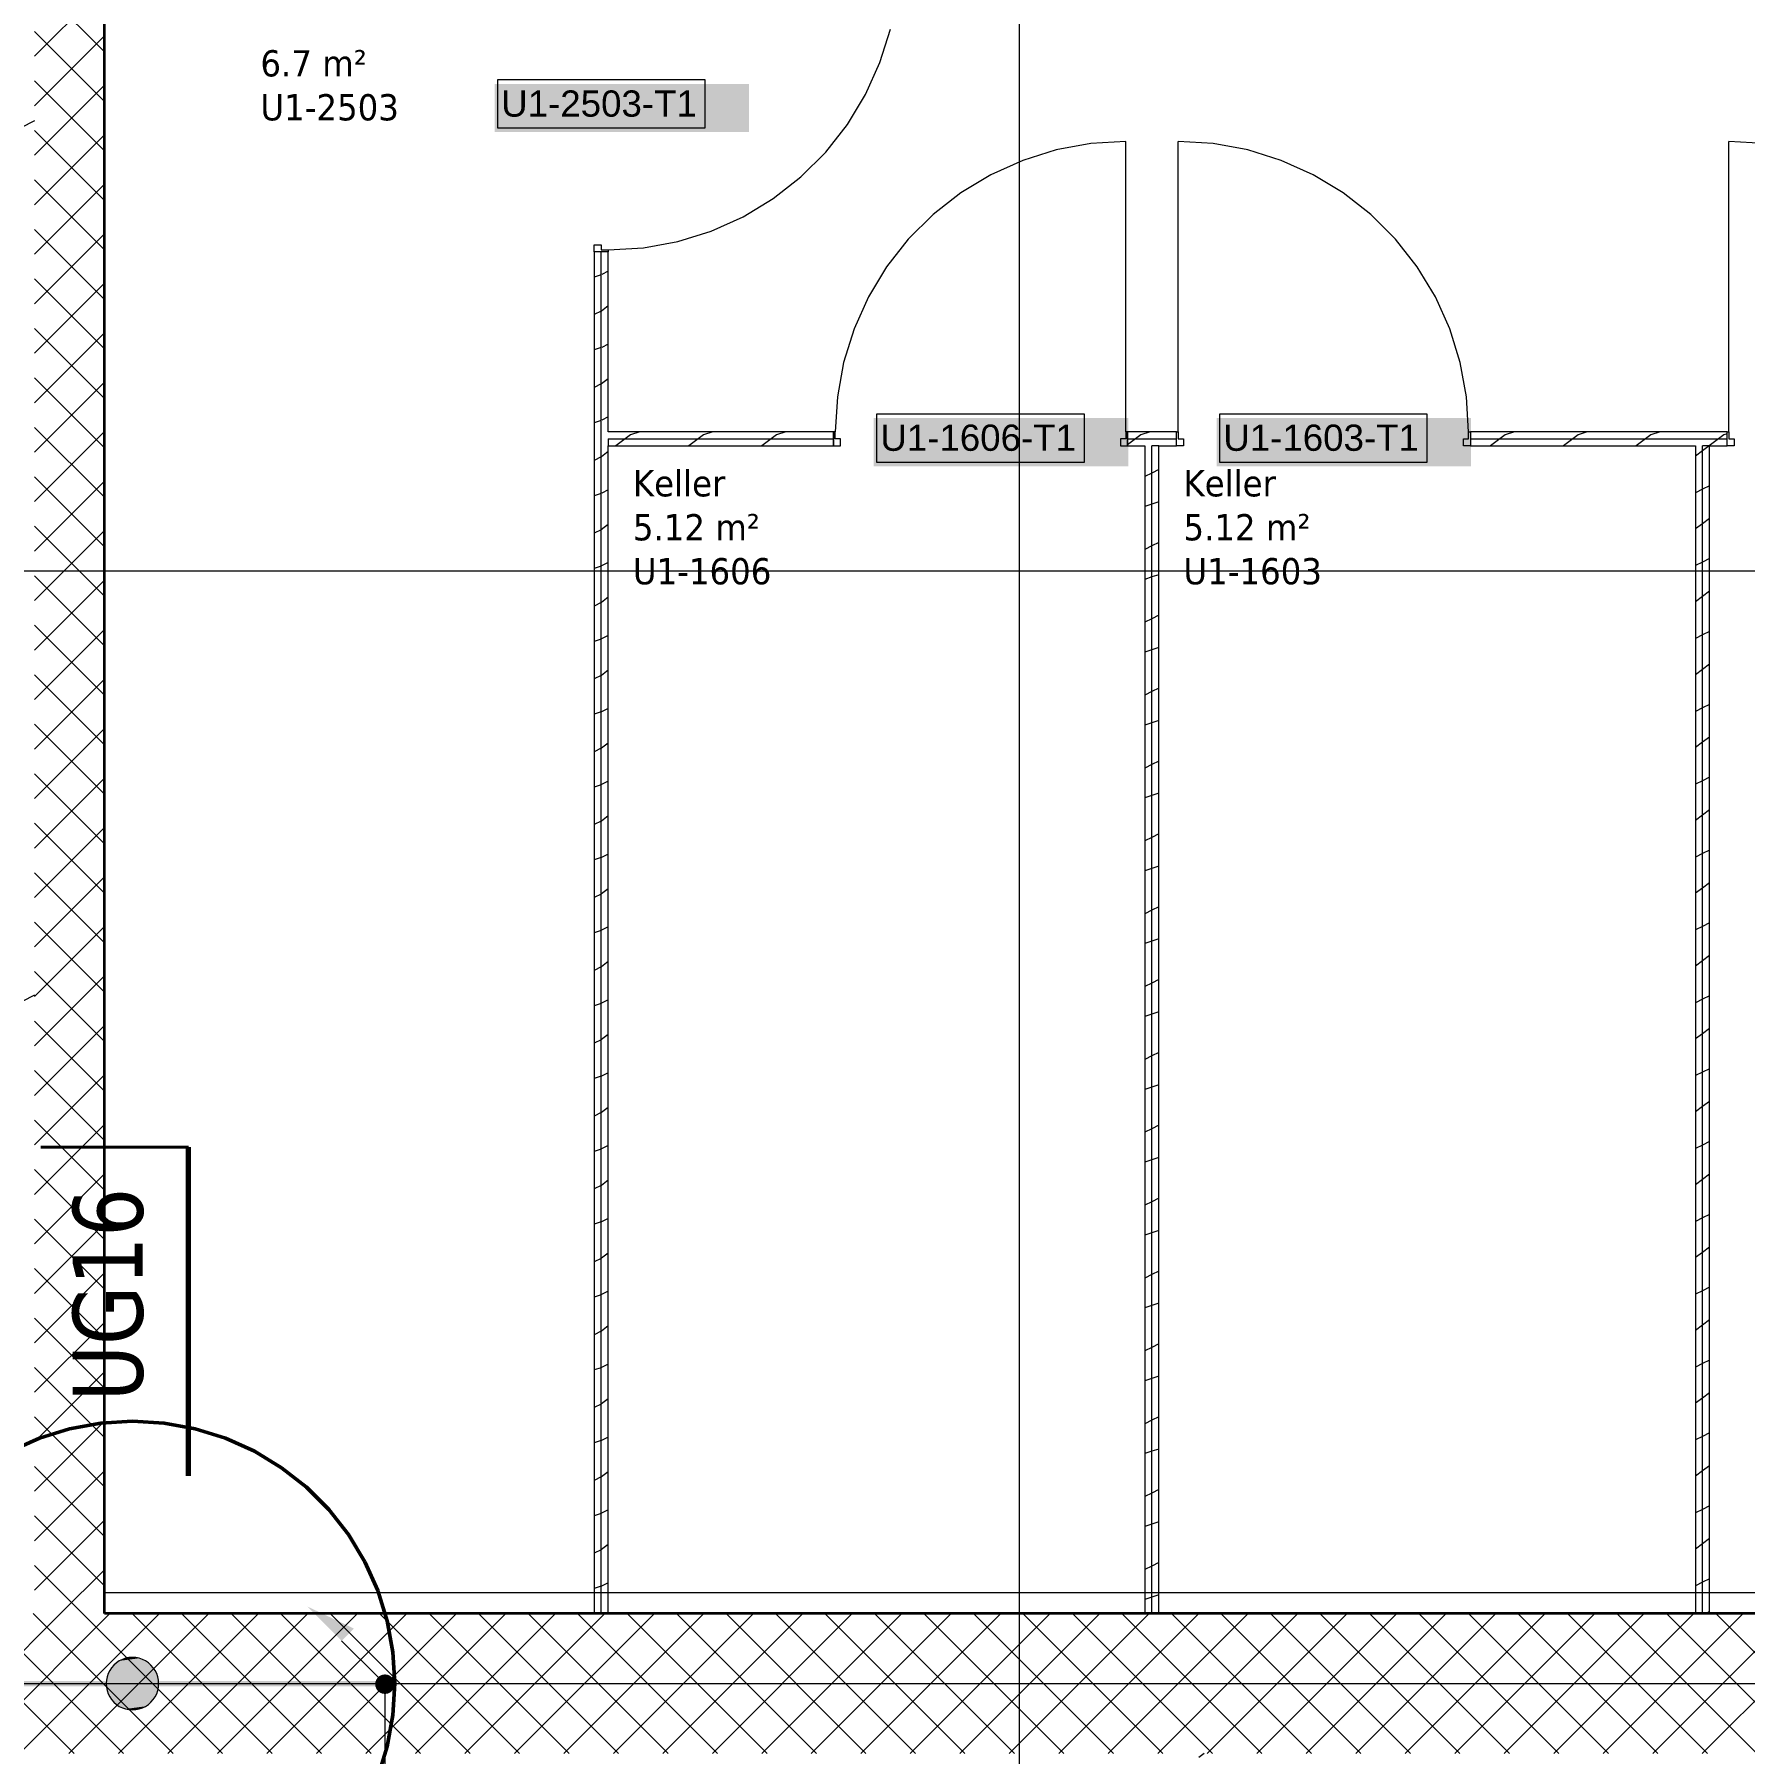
# Model space of a CAD drawing. Extents: x -1132 to 613, y -233 to 616.
# Drawn here: x -300.5 to -202.8, y 25 to 123.2 of the extents above; entities that cross this region are included whole.
import ezdxf
from ezdxf.lldxf.tags import DXFTag

# ---------------------------------------------------------------- set-up
doc = ezdxf.new("R2010")
doc.units = 0
doc.layers.get('0').update_dxf_attribs({"lineweight": 13})
for name, color, linetype, lineweight in [('A-AREA-____-IDEN', 7, 'Continuous', 5), ('A-DOOR-____-IDEN', 7, 'Continuous', 5), ('A-DOOR-FRAM-MCUT', 7, 'Continuous', 9), ('A-DOOR-OPNG-OTLN', 7, 'Continuous', 9), ('A-FLOR-____-OVHD', 7, 'Strichpunkt - Fein', 9), ('A-WALL-____-MCUT', 7, 'Continuous', 35), ('A-WALL-____-PATT', 7, 'Continuous', 35), ('A-WALL-FNSH-MCUT', 7, 'Continuous', 35), ('S-GRID-____-OTLN', 7, 'Continuous', 5)]:
    doc.layers.add(name, color=color, linetype=linetype, lineweight=lineweight)
for name, color, linetype, lineweight, true_color in [('EL01_VVV_Mass Blitzschutz', 3, 'Continuous', 13, 0x00ff00), ('EL01_WAN_Leitung_Potentialausgleich', 1, 'fein_strichliert', 13, 0xff0000), ('G-____-____-SYMB', 7, 'Strichpunkt - Weit', 5, 0x008080)]:
    doc.layers.add(name, color=color, linetype=linetype, lineweight=lineweight, true_color=true_color)
doc.styles.get("Standard").update_dxf_attribs({"font": 'arial.ttf'})
tags = doc.linetypes.add('_Rasterlinie_', pattern=[0.375, 0.2, -0.05, 0.075, -0.05]).pattern_tags.tags
tags[10:11] = [DXFTag(74, 4), DXFTag(75, 0), DXFTag(340, '0'), DXFTag(46, 1.0), DXFTag(50, 0.0), DXFTag(44, 0.0), DXFTag(45, 0.0)]
tags[8:9] = [DXFTag(74, 4), DXFTag(75, 0), DXFTag(340, '0'), DXFTag(46, 1.0), DXFTag(50, 0.0), DXFTag(44, 0.0), DXFTag(45, 0.0)]
tags[6:7] = [DXFTag(74, 4), DXFTag(75, 0), DXFTag(340, '0'), DXFTag(46, 1.0), DXFTag(50, 0.0), DXFTag(44, 0.0), DXFTag(45, 0.0)]
tags[4:5] = [DXFTag(74, 4), DXFTag(75, 0), DXFTag(340, '0'), DXFTag(46, 1.0), DXFTag(50, 0.0), DXFTag(44, 0.0), DXFTag(45, 0.0)]
tags = doc.linetypes.add('_Schnittlinie_', pattern=[0.3, 0.15, -0.05, 0.05, -0.05]).pattern_tags.tags
tags[10:11] = [DXFTag(74, 4), DXFTag(75, 0), DXFTag(340, '0'), DXFTag(46, 1.0), DXFTag(50, 0.0), DXFTag(44, 0.0), DXFTag(45, 0.0)]
tags[8:9] = [DXFTag(74, 4), DXFTag(75, 0), DXFTag(340, '0'), DXFTag(46, 1.0), DXFTag(50, 0.0), DXFTag(44, 0.0), DXFTag(45, 0.0)]
tags[6:7] = [DXFTag(74, 4), DXFTag(75, 0), DXFTag(340, '0'), DXFTag(46, 1.0), DXFTag(50, 0.0), DXFTag(44, 0.0), DXFTag(45, 0.0)]
tags[4:5] = [DXFTag(74, 4), DXFTag(75, 0), DXFTag(340, '0'), DXFTag(46, 1.0), DXFTag(50, 0.0), DXFTag(44, 0.0), DXFTag(45, 0.0)]
tags = doc.linetypes.add('fein_strichliert', pattern=[4, 1, -2, 1]).pattern_tags.tags
tags[8:9] = [DXFTag(74, 4), DXFTag(75, 0), DXFTag(340, '0'), DXFTag(46, 0.0), DXFTag(50, 0.0), DXFTag(44, 0.0), DXFTag(45, 0.0)]
tags[6:7] = [DXFTag(74, 4), DXFTag(75, 0), DXFTag(340, '0'), DXFTag(46, 0.0), DXFTag(50, 0.0), DXFTag(44, 0.0), DXFTag(45, 0.0)]
tags[4:5] = [DXFTag(74, 4), DXFTag(75, 0), DXFTag(340, '0'), DXFTag(46, 0.0), DXFTag(50, 0.0), DXFTag(44, 0.0), DXFTag(45, 0.0)]
tags = doc.linetypes.add('Strichpunkt - Fein', pattern=[0.2, 0.1, -0.05, 0, -0.05]).pattern_tags.tags
tags[10:11] = [DXFTag(74, 4), DXFTag(75, 0), DXFTag(340, '0'), DXFTag(46, 1.0), DXFTag(50, 0.0), DXFTag(44, 0.0), DXFTag(45, 0.0)]
tags[8:9] = [DXFTag(74, 4), DXFTag(75, 0), DXFTag(340, '0'), DXFTag(46, 1.0), DXFTag(50, 0.0), DXFTag(44, 0.0), DXFTag(45, 0.0)]
tags[6:7] = [DXFTag(74, 4), DXFTag(75, 0), DXFTag(340, '0'), DXFTag(46, 1.0), DXFTag(50, 0.0), DXFTag(44, 0.0), DXFTag(45, 0.0)]
tags[4:5] = [DXFTag(74, 4), DXFTag(75, 0), DXFTag(340, '0'), DXFTag(46, 1.0), DXFTag(50, 0.0), DXFTag(44, 0.0), DXFTag(45, 0.0)]
tags = doc.linetypes.add('Strichpunkt - Weit', pattern=[0.5, 0.2, -0.15, 0, -0.15]).pattern_tags.tags
tags[10:11] = [DXFTag(74, 4), DXFTag(75, 0), DXFTag(340, '0'), DXFTag(46, 1.0), DXFTag(50, 0.0), DXFTag(44, 0.0), DXFTag(45, 0.0)]
tags[8:9] = [DXFTag(74, 4), DXFTag(75, 0), DXFTag(340, '0'), DXFTag(46, 1.0), DXFTag(50, 0.0), DXFTag(44, 0.0), DXFTag(45, 0.0)]
tags[6:7] = [DXFTag(74, 4), DXFTag(75, 0), DXFTag(340, '0'), DXFTag(46, 1.0), DXFTag(50, 0.0), DXFTag(44, 0.0), DXFTag(45, 0.0)]
tags[4:5] = [DXFTag(74, 4), DXFTag(75, 0), DXFTag(340, '0'), DXFTag(46, 1.0), DXFTag(50, 0.0), DXFTag(44, 0.0), DXFTag(45, 0.0)]

# ---------------------------------------------------------------- blocks, each defined once
blk = doc.blocks.new('Referenz-A0UJ2EK7XE', base_point=(-1124.077, -162.872))
at = {"layer": 'A-DOOR-____-IDEN', "color": 0, "linetype": 'Continuous', "ltscale": 0.13}
for p, q in [((-274.027, 120.665), (-262.187, 120.665)), ((-274.027, 117.885), (-274.027, 120.665)), ((-262.187, 120.665), (-262.187, 117.885)), ((-262.187, 117.885), (-274.027, 117.885)), ((-252.36, 101.565), (-240.52, 101.565)), ((-252.36, 98.785), (-252.36, 101.565)), ((-240.52, 101.565), (-240.52, 98.785)), ((-232.76, 101.565), (-220.92, 101.565)), ((-232.76, 98.785), (-232.76, 101.565)), ((-220.92, 101.565), (-220.92, 98.785)), ((-240.52, 98.785), (-252.36, 98.785)), ((-220.92, 98.785), (-232.76, 98.785))]:
    blk.add_line(p, q, dxfattribs=at)
at = {"layer": 'A-DOOR-____-IDEN', "color": 7, "linetype": 'Continuous', "ltscale": 0.13, "true_color": 0xffffff}
for points in [[(-274.202, 117.662), (-259.663, 117.662), (-274.202, 120.421)], [(-259.663, 117.662), (-274.202, 120.421), (-259.663, 120.421)], [(-252.535, 98.562), (-237.996, 98.562), (-252.535, 101.321)], [(-237.996, 98.562), (-252.535, 101.321), (-237.996, 101.321)], [(-232.935, 98.562), (-218.396, 98.562), (-232.935, 101.321)], [(-218.396, 98.562), (-232.935, 101.321), (-218.396, 101.321)]]:
    blk.add_solid(points, dxfattribs=at)
at = {"layer": 'A-DOOR-FRAM-MCUT', "color": 0, "linetype": 'Continuous', "ltscale": 0.13}
for p, q in [((-268.506, 111.228), (-268.106, 111.228)), ((-268.506, 110.828), (-268.506, 111.228)), ((-268.106, 111.228), (-268.106, 110.928)), ((-267.706, 110.828), (-268.506, 110.828)), ((-268.106, 110.928), (-267.706, 110.928)), ((-267.706, 110.928), (-267.706, 110.828)), ((-254.739, 100.528), (-254.839, 100.528)), ((-254.839, 100.528), (-254.839, 99.728)), ((-254.739, 100.128), (-254.739, 100.528)), ((-238.039, 100.528), (-238.139, 100.528)), ((-238.139, 100.528), (-238.139, 100.128)), ((-238.039, 99.728), (-238.039, 100.528)), ((-235.239, 99.728), (-235.239, 100.528)), ((-235.239, 100.528), (-235.139, 100.528)), ((-235.139, 100.528), (-235.139, 100.128)), ((-218.539, 100.128), (-218.539, 100.528)), ((-218.539, 100.528), (-218.439, 100.528)), ((-218.439, 100.528), (-218.439, 99.728)), ((-203.773, 99.728), (-203.773, 100.528)), ((-203.773, 100.528), (-203.673, 100.528)), ((-203.673, 100.528), (-203.673, 100.128)), ((-254.839, 99.728), (-254.439, 99.728)), ((-254.439, 100.128), (-254.739, 100.128)), ((-254.439, 99.728), (-254.439, 100.128)), ((-238.139, 100.128), (-238.439, 100.128)), ((-238.439, 100.128), (-238.439, 99.728)), ((-238.439, 99.728), (-238.039, 99.728)), ((-234.839, 99.728), (-235.239, 99.728)), ((-235.139, 100.128), (-234.839, 100.128)), ((-234.839, 100.128), (-234.839, 99.728)), ((-218.839, 100.128), (-218.539, 100.128)), ((-218.839, 99.728), (-218.839, 100.128)), ((-218.439, 99.728), (-218.839, 99.728)), ((-203.373, 99.728), (-203.773, 99.728)), ((-203.673, 100.128), (-203.373, 100.128)), ((-203.373, 100.128), (-203.373, 99.728))]:
    blk.add_line(p, q, dxfattribs=at)
at = {"layer": 'A-DOOR-OPNG-OTLN', "color": 0, "linetype": 'Continuous', "ltscale": 0.13}
for p, q in [((-252.185, 121.642), (-251.588, 123.556)), ((-253.008, 119.814), (-252.185, 121.642)), ((-254.045, 118.098), (-253.008, 119.814)), ((-255.281, 116.52), (-254.045, 118.098)), ((-240.14, 117.007), (-242.112, 116.646)), ((-238.139, 117.128), (-240.14, 117.007)), ((-238.139, 100.528), (-238.139, 117.128)), ((-235.139, 100.528), (-235.139, 117.128)), ((-233.139, 117.007), (-235.139, 117.128)), ((-231.167, 116.646), (-233.139, 117.007)), ((-203.673, 100.528), (-203.673, 117.128)), ((-201.672, 117.007), (-203.673, 117.128)), ((-256.698, 115.103), (-255.281, 116.52)), ((-244.026, 116.05), (-245.854, 115.227)), ((-242.112, 116.646), (-244.026, 116.05)), ((-229.253, 116.05), (-231.167, 116.646)), ((-227.425, 115.227), (-229.253, 116.05)), ((-258.276, 113.867), (-256.698, 115.103)), ((-245.854, 115.227), (-247.569, 114.19)), ((-225.71, 114.19), (-227.425, 115.227)), ((-247.569, 114.19), (-249.147, 112.954)), ((-224.132, 112.954), (-225.71, 114.19)), ((-259.992, 112.83), (-258.276, 113.867)), ((-261.82, 112.007), (-259.992, 112.83)), ((-249.147, 112.954), (-250.565, 111.536)), ((-222.714, 111.536), (-224.132, 112.954)), ((-267.706, 110.928), (-265.705, 111.049)), ((-265.705, 111.049), (-263.733, 111.411)), ((-263.733, 111.411), (-261.82, 112.007)), ((-250.565, 111.536), (-251.801, 109.958)), ((-221.478, 109.958), (-222.714, 111.536)), ((-251.801, 109.958), (-252.838, 108.243)), ((-220.441, 108.243), (-221.478, 109.958)), ((-252.838, 108.243), (-253.661, 106.415)), ((-219.618, 106.415), (-220.441, 108.243)), ((-253.661, 106.415), (-254.257, 104.501)), ((-219.022, 104.501), (-219.618, 106.415)), ((-254.257, 104.501), (-254.618, 102.529)), ((-218.66, 102.529), (-219.022, 104.501)), ((-254.618, 102.529), (-254.739, 100.528)), ((-218.539, 100.528), (-218.66, 102.529))]:
    blk.add_line(p, q, dxfattribs=at)
at = {"layer": 'A-FLOR-____-OVHD', "color": 0, "linetype": 'Strichpunkt - Fein', "ltscale": 0.13}
blk.add_line((-175.306, 34.178), (-296.506, 34.178), dxfattribs=at)
at = {"layer": 'A-WALL-____-MCUT', "color": 0, "linetype": 'Continuous', "ltscale": 0.35}
for p, q in [((-296.506, 32.978), (-296.506, 212.378)), ((-205.173, 32.978), (-296.506, 32.978)), ((-137.406, 32.978), (-205.173, 32.978))]:
    blk.add_line(p, q, dxfattribs=at)
at = {"layer": 'A-WALL-____-MCUT', "color": 0, "linetype": 'Continuous', "lineweight": 9, "ltscale": 0.13}
for p, q in [((-268.106, 32.978), (-268.106, 110.828)), ((-267.706, 100.128), (-254.839, 100.128)), ((-267.706, 100.128), (-267.706, 99.728)), ((-238.039, 100.128), (-235.239, 100.128)), ((-236.639, 32.978), (-236.639, 99.728)), ((-236.239, 99.728), (-236.639, 99.728)), ((-218.439, 100.128), (-203.773, 100.128)), ((-205.173, 32.978), (-205.173, 99.728)), ((-204.773, 99.728), (-205.173, 99.728))]:
    blk.add_line(p, q, dxfattribs=at)
at = {"layer": 'A-WALL-____-PATT', "color": 0, "linetype": 'Continuous', "lineweight": 9, "ltscale": 0.13}
for p, q in [((-296.506, 122.244), (-300.506, 126.244)), ((-300.506, 121.997), (-296.506, 125.997)), ((-296.506, 119.416), (-300.506, 123.416)), ((-300.506, 119.169), (-296.506, 123.169)), ((-296.506, 116.587), (-300.506, 120.587)), ((-300.506, 116.341), (-296.506, 120.341)), ((-300.506, 118.304), (-301.29, 117.912)), ((-296.506, 113.759), (-300.506, 117.759)), ((-300.506, 113.512), (-296.506, 117.512)), ((-296.506, 110.93), (-300.506, 114.93)), ((-300.506, 110.684), (-296.506, 114.684)), ((-296.506, 108.102), (-300.506, 112.102)), ((-300.506, 107.855), (-296.506, 111.855)), ((-296.506, 105.273), (-300.506, 109.273)), ((-268.106, 109.51), (-268.506, 109.376)), ((-268.097, 109.513), (-268.106, 109.51)), ((-267.706, 109.714), (-268.086, 109.524)), ((-300.506, 105.027), (-296.506, 109.027)), ((-268.106, 107.432), (-268.506, 107.232)), ((-268.086, 107.442), (-268.106, 107.432)), ((-267.706, 107.732), (-268.101, 107.436)), ((-296.506, 102.445), (-300.506, 106.445)), ((-300.506, 102.198), (-296.506, 106.198)), ((-268.106, 105.345), (-268.506, 105.212)), ((-268.096, 105.348), (-268.106, 105.345)), ((-267.706, 105.549), (-268.086, 105.359)), ((-296.506, 99.617), (-300.506, 103.617)), ((-300.506, 99.37), (-296.506, 103.37)), ((-268.106, 103.267), (-268.506, 103.067)), ((-268.086, 103.277), (-268.106, 103.267)), ((-267.706, 103.567), (-268.101, 103.271)), ((-267.706, 101.385), (-268.086, 101.194)), ((-296.506, 96.788), (-300.506, 100.788)), ((-300.506, 96.542), (-296.506, 100.542)), ((-268.106, 101.18), (-268.506, 101.047)), ((-268.096, 101.184), (-268.106, 101.18)), ((-266.434, 100.356), (-266.737, 100.128)), ((-265.897, 100.528), (-266.43, 100.351)), ((-262.269, 100.356), (-262.572, 100.128)), ((-261.733, 100.528), (-262.265, 100.351)), ((-258.104, 100.356), (-258.407, 100.128)), ((-257.568, 100.528), (-258.1, 100.351)), ((-237.277, 100.357), (-237.583, 100.128)), ((-236.744, 100.528), (-237.274, 100.352)), ((-216.45, 100.359), (-216.758, 100.128)), ((-215.921, 100.528), (-216.449, 100.352)), ((-212.285, 100.359), (-212.593, 100.128)), ((-211.756, 100.528), (-212.284, 100.352)), ((-208.12, 100.359), (-208.428, 100.128)), ((-207.591, 100.528), (-208.119, 100.353)), ((-203.954, 100.359), (-204.263, 100.128)), ((-203.773, 100.413), (-203.954, 100.353)), ((-267.706, 99.402), (-268.1, 99.106)), ((-266.737, 100.128), (-267.271, 99.728)), ((-262.572, 100.128), (-263.106, 99.728)), ((-258.407, 100.128), (-258.941, 99.728)), ((-237.583, 100.128), (-238.039, 99.786)), ((-216.758, 100.128), (-217.291, 99.728)), ((-212.593, 100.128), (-213.126, 99.728)), ((-208.428, 100.128), (-208.961, 99.728)), ((-205.173, 99.446), (-205.573, 99.146)), ((-204.796, 99.728), (-205.173, 99.446)), ((-204.263, 100.128), (-204.796, 99.728)), ((-268.106, 99.102), (-268.506, 98.902)), ((-268.086, 99.112), (-268.106, 99.102)), ((-236.239, 98.376), (-236.639, 98.176)), ((-296.506, 93.96), (-300.506, 97.96)), ((-300.506, 93.713), (-296.506, 97.713)), ((-236.639, 98.176), (-237.039, 97.976)), ((-204.773, 97.45), (-205.173, 97.25)), ((-268.106, 97.016), (-268.506, 96.882)), ((-268.096, 97.019), (-268.106, 97.016)), ((-267.706, 97.22), (-268.086, 97.03)), ((-236.639, 96.399), (-237.039, 96.265)), ((-236.239, 96.532), (-236.639, 96.399)), ((-205.173, 97.25), (-205.573, 97.05)), ((-204.773, 95.581), (-205.173, 95.281)), ((-296.506, 91.131), (-300.506, 95.131)), ((-300.506, 90.885), (-296.506, 94.885)), ((-268.106, 94.937), (-268.506, 94.737)), ((-268.086, 94.947), (-268.106, 94.937)), ((-267.706, 95.237), (-268.1, 94.942)), ((-205.173, 95.281), (-205.573, 94.981)), ((-236.639, 94.011), (-237.039, 93.811)), ((-236.239, 94.211), (-236.639, 94.011)), ((-268.106, 92.851), (-268.506, 92.717)), ((-268.096, 92.854), (-268.106, 92.851)), ((-267.706, 93.055), (-268.087, 92.865)), ((-205.173, 93.085), (-205.573, 92.885)), ((-204.773, 93.285), (-205.173, 93.085)), ((-296.506, 88.303), (-300.506, 92.303)), ((-300.506, 88.056), (-296.506, 92.056)), ((-236.639, 92.234), (-237.039, 92.1)), ((-236.239, 92.367), (-236.639, 92.234)), ((-204.773, 91.416), (-205.173, 91.116)), ((-268.106, 90.772), (-268.506, 90.572)), ((-268.087, 90.782), (-268.106, 90.772)), ((-267.706, 91.072), (-268.099, 90.777)), ((-205.173, 91.116), (-205.573, 90.816)), ((-296.506, 85.474), (-300.506, 89.474)), ((-236.639, 89.846), (-237.039, 89.646)), ((-236.239, 90.046), (-236.639, 89.846)), ((-300.506, 85.228), (-296.506, 89.228)), ((-268.106, 88.686), (-268.506, 88.553)), ((-268.096, 88.69), (-268.106, 88.686)), ((-267.706, 88.89), (-268.087, 88.7)), ((-205.173, 88.92), (-205.573, 88.72)), ((-204.773, 89.12), (-205.173, 88.92)), ((-236.639, 88.069), (-237.039, 87.936)), ((-236.239, 88.202), (-236.639, 88.069)), ((-296.506, 82.646), (-300.506, 86.646)), ((-268.106, 86.607), (-268.506, 86.407)), ((-268.087, 86.617), (-268.106, 86.607)), ((-267.706, 86.907), (-268.099, 86.612)), ((-205.173, 86.951), (-205.573, 86.651)), ((-204.773, 87.251), (-205.173, 86.951)), ((-300.506, 82.4), (-296.506, 86.4)), ((-236.639, 85.681), (-237.039, 85.481)), ((-236.239, 85.881), (-236.639, 85.681)), ((-268.106, 84.521), (-268.506, 84.388)), ((-268.095, 84.525), (-268.106, 84.521)), ((-267.706, 84.725), (-268.087, 84.535)), ((-205.173, 84.755), (-205.573, 84.555)), ((-204.773, 84.955), (-205.173, 84.755)), ((-296.506, 79.818), (-300.506, 83.818)), ((-300.506, 79.571), (-296.506, 83.571)), ((-236.639, 83.904), (-237.039, 83.771)), ((-236.239, 84.038), (-236.639, 83.904)), ((-267.706, 82.742), (-268.098, 82.448)), ((-205.173, 82.786), (-205.573, 82.486)), ((-204.773, 83.086), (-205.173, 82.786)), ((-268.106, 82.442), (-268.506, 82.243)), ((-268.087, 82.452), (-268.106, 82.442)), ((-236.239, 81.716), (-236.639, 81.516)), ((-296.506, 76.989), (-300.506, 80.989)), ((-300.506, 76.743), (-296.506, 80.743)), ((-236.639, 81.516), (-237.039, 81.316)), ((-205.173, 80.59), (-205.573, 80.39)), ((-204.773, 80.79), (-205.173, 80.59)), ((-268.106, 80.357), (-268.506, 80.223)), ((-268.095, 80.36), (-268.106, 80.357)), ((-267.706, 80.56), (-268.087, 80.37)), ((-236.639, 79.74), (-237.039, 79.606)), ((-236.239, 79.873), (-236.639, 79.74)), ((-205.173, 78.621), (-205.573, 78.321)), ((-204.773, 78.921), (-205.173, 78.621)), ((-296.506, 74.161), (-300.506, 78.161)), ((-300.506, 73.914), (-296.506, 77.914)), ((-268.106, 78.278), (-268.506, 78.078)), ((-268.087, 78.287), (-268.106, 78.278)), ((-267.706, 78.577), (-268.098, 78.283)), ((-236.639, 77.351), (-237.039, 77.151)), ((-236.239, 77.551), (-236.639, 77.351)), ((-268.106, 76.192), (-268.506, 76.059)), ((-268.095, 76.196), (-268.106, 76.192)), ((-267.706, 76.395), (-268.087, 76.205)), ((-236.239, 75.708), (-236.639, 75.575)), ((-205.173, 76.425), (-205.573, 76.225)), ((-204.773, 76.625), (-205.173, 76.425)), ((-296.506, 71.332), (-300.506, 75.332)), ((-300.506, 71.086), (-296.506, 75.086)), ((-236.639, 75.575), (-237.039, 75.442)), ((-204.773, 74.756), (-205.173, 74.456)), ((-268.106, 74.113), (-268.506, 73.913)), ((-268.087, 74.122), (-268.106, 74.113)), ((-267.706, 74.412), (-268.097, 74.118)), ((-205.173, 74.456), (-205.573, 74.156)), ((-236.639, 73.186), (-237.039, 72.986)), ((-236.239, 73.386), (-236.639, 73.186)), ((-296.506, 68.504), (-300.506, 72.504)), ((-300.506, 68.257), (-296.506, 72.257)), ((-268.106, 72.027), (-268.506, 71.894)), ((-268.095, 72.031), (-268.106, 72.027)), ((-267.706, 72.23), (-268.087, 72.04)), ((-205.173, 72.26), (-205.573, 72.06)), ((-204.773, 72.46), (-205.173, 72.26)), ((-236.639, 71.41), (-237.039, 71.277)), ((-236.239, 71.544), (-236.639, 71.41)), ((-268.106, 69.948), (-268.506, 69.748)), ((-268.088, 69.957), (-268.106, 69.948)), ((-267.706, 70.247), (-268.097, 69.954)), ((-205.173, 70.291), (-205.573, 69.991)), ((-204.773, 70.591), (-205.173, 70.291)), ((-296.506, 65.675), (-300.506, 69.675)), ((-300.506, 65.429), (-296.506, 69.429)), ((-236.639, 69.022), (-237.039, 68.822)), ((-236.239, 69.222), (-236.639, 69.022)), ((-300.506, 68.325), (-301.2, 67.978)), ((-268.106, 67.862), (-268.506, 67.729)), ((-268.095, 67.866), (-268.106, 67.862)), ((-267.706, 68.065), (-268.088, 67.875)), ((-205.173, 68.095), (-205.573, 67.895)), ((-204.773, 68.295), (-205.173, 68.095)), ((-296.506, 62.847), (-300.506, 66.847)), ((-236.639, 67.245), (-237.039, 67.112)), ((-236.239, 67.379), (-236.639, 67.245)), ((-300.506, 62.601), (-296.506, 66.601)), ((-267.706, 66.082), (-268.096, 65.789)), ((-205.173, 66.126), (-205.573, 65.826)), ((-204.773, 66.426), (-205.173, 66.126)), ((-268.106, 65.783), (-268.506, 65.583)), ((-268.088, 65.792), (-268.106, 65.783)), ((-236.239, 65.057), (-236.639, 64.857)), ((-296.506, 60.019), (-300.506, 64.019)), ((-267.706, 63.9), (-268.088, 63.71)), ((-236.639, 64.857), (-237.039, 64.657)), ((-205.173, 63.93), (-205.573, 63.73)), ((-204.773, 64.13), (-205.173, 63.93)), ((-300.506, 59.772), (-296.506, 63.772)), ((-268.106, 63.698), (-268.506, 63.564)), ((-268.094, 63.702), (-268.106, 63.698)), ((-236.639, 63.081), (-237.039, 62.947)), ((-236.239, 63.214), (-236.639, 63.081)), ((-267.706, 61.917), (-268.096, 61.625)), ((-205.173, 61.961), (-205.573, 61.661)), ((-204.773, 62.261), (-205.173, 61.961)), ((-296.506, 57.19), (-300.506, 61.19)), ((-300.506, 56.944), (-296.506, 60.944)), ((-268.106, 61.618), (-268.506, 61.418)), ((-268.088, 61.627), (-268.106, 61.618)), ((-236.639, 60.692), (-237.039, 60.492)), ((-236.239, 60.892), (-236.639, 60.692)), ((-204.773, 59.965), (-205.173, 59.765)), ((-268.106, 59.533), (-268.506, 59.4)), ((-268.094, 59.537), (-268.106, 59.533)), ((-267.706, 59.736), (-268.088, 59.545)), ((-236.239, 59.049), (-236.639, 58.916)), ((-205.173, 59.765), (-205.573, 59.565)), ((-296.506, 54.362), (-300.506, 58.362)), ((-300.506, 54.115), (-296.506, 58.115)), ((-236.639, 58.916), (-237.039, 58.783)), ((-204.773, 58.096), (-205.173, 57.796)), ((-268.106, 57.453), (-268.506, 57.253)), ((-268.088, 57.462), (-268.106, 57.453)), ((-267.706, 57.752), (-268.095, 57.46)), ((-205.173, 57.796), (-205.573, 57.496)), ((-236.639, 56.527), (-237.039, 56.327)), ((-236.239, 56.727), (-236.639, 56.527)), ((-296.506, 51.533), (-300.506, 55.533)), ((-300.506, 51.287), (-296.506, 55.287)), ((-268.106, 55.368), (-268.506, 55.235)), ((-268.094, 55.372), (-268.106, 55.368)), ((-267.706, 55.571), (-268.088, 55.38)), ((-205.173, 55.601), (-205.573, 55.401)), ((-204.773, 55.801), (-205.173, 55.601)), ((-236.639, 54.751), (-237.039, 54.618)), ((-236.239, 54.885), (-236.639, 54.751)), ((-268.106, 53.288), (-268.506, 53.088)), ((-268.088, 53.297), (-268.106, 53.288)), ((-267.706, 53.587), (-268.095, 53.295)), ((-205.173, 53.631), (-205.573, 53.331)), ((-204.773, 53.931), (-205.173, 53.631)), ((-296.506, 48.705), (-300.506, 52.705)), ((-300.506, 48.458), (-296.506, 52.458)), ((-236.639, 52.362), (-237.039, 52.162)), ((-236.239, 52.562), (-236.639, 52.362)), ((-268.106, 51.204), (-268.506, 51.07)), ((-268.094, 51.208), (-268.106, 51.204)), ((-267.706, 51.406), (-268.088, 51.215)), ((-205.173, 51.436), (-205.573, 51.236)), ((-204.773, 51.636), (-205.173, 51.436)), ((-236.639, 50.587), (-237.039, 50.453)), ((-236.239, 50.72), (-236.639, 50.587)), ((-296.506, 45.876), (-300.506, 49.876)), ((-300.506, 45.63), (-296.506, 49.63)), ((-267.706, 49.422), (-268.094, 49.131)), ((-205.173, 49.466), (-205.573, 49.166)), ((-204.773, 49.766), (-205.173, 49.466)), ((-268.106, 49.123), (-268.506, 48.923)), ((-268.088, 49.132), (-268.106, 49.123)), ((-236.639, 48.197), (-237.039, 47.997)), ((-236.239, 48.397), (-236.639, 48.197)), ((-267.706, 47.241), (-268.089, 47.05)), ((-205.173, 47.271), (-205.573, 47.071)), ((-204.773, 47.471), (-205.173, 47.271)), ((-296.506, 43.048), (-300.506, 47.048)), ((-300.506, 42.802), (-296.506, 46.802)), ((-268.106, 47.039), (-268.506, 46.906)), ((-268.094, 47.043), (-268.106, 47.039)), ((-236.639, 46.422), (-237.039, 46.289)), ((-236.239, 46.555), (-236.639, 46.422)), ((-267.706, 45.257), (-268.094, 44.966)), ((-205.173, 45.301), (-205.573, 45.001)), ((-204.773, 45.601), (-205.173, 45.301)), ((-268.106, 44.958), (-268.506, 44.758)), ((-268.089, 44.967), (-268.106, 44.958)), ((-236.239, 44.232), (-236.639, 44.032)), ((-296.506, 40.22), (-300.506, 44.22)), ((-300.506, 39.973), (-296.506, 43.973)), ((-236.639, 44.032), (-237.039, 43.832)), ((-204.773, 43.306), (-205.173, 43.106)), ((-268.106, 42.874), (-268.506, 42.741)), ((-268.093, 42.878), (-268.106, 42.874)), ((-267.706, 43.076), (-268.089, 42.885)), ((-236.639, 42.257), (-237.039, 42.124)), ((-236.239, 42.39), (-236.639, 42.257)), ((-205.173, 43.106), (-205.573, 42.906)), ((-296.506, 37.391), (-300.506, 41.391)), ((-204.773, 41.436), (-205.173, 41.136)), ((-300.506, 37.145), (-296.506, 41.145)), ((-268.106, 40.794), (-268.506, 40.594)), ((-268.089, 40.802), (-268.106, 40.794)), ((-267.706, 41.092), (-268.093, 40.801)), ((-205.173, 41.136), (-205.573, 40.836)), ((-236.639, 39.867), (-237.039, 39.667)), ((-236.239, 40.067), (-236.639, 39.867)), ((-296.506, 34.563), (-300.506, 38.563)), ((-268.106, 38.709), (-268.506, 38.576)), ((-268.093, 38.714), (-268.106, 38.709)), ((-267.706, 38.911), (-268.089, 38.72)), ((-205.173, 38.941), (-205.573, 38.741)), ((-204.773, 39.141), (-205.173, 38.941)), ((-300.506, 34.316), (-296.506, 38.316)), ((-236.639, 38.092), (-237.039, 37.959)), ((-236.239, 38.226), (-236.639, 38.092)), ((-268.106, 36.629), (-268.506, 36.429)), ((-268.089, 36.637), (-268.106, 36.629)), ((-267.706, 36.927), (-268.093, 36.637)), ((-205.173, 36.971), (-205.573, 36.671)), ((-204.773, 37.271), (-205.173, 36.971)), ((-297.75, 32.978), (-300.506, 35.734)), ((-299.016, 32.978), (-296.506, 35.488)), ((-236.639, 35.702), (-237.039, 35.502)), ((-236.239, 35.902), (-236.639, 35.702)), ((-268.106, 34.545), (-268.506, 34.411)), ((-268.093, 34.549), (-268.106, 34.545)), ((-267.706, 34.746), (-268.089, 34.555)), ((-205.173, 34.776), (-205.573, 34.576)), ((-204.773, 34.976), (-205.173, 34.776)), ((-236.639, 33.928), (-237.039, 33.794)), ((-236.239, 34.061), (-236.639, 33.928)), ((-307.016, 24.978), (-299.016, 32.978)), ((-298.235, 24.978), (-306.235, 32.978)), ((-304.187, 24.978), (-296.187, 32.978)), ((-295.407, 24.978), (-303.407, 32.978)), ((-301.359, 24.978), (-293.359, 32.978)), ((-292.578, 24.978), (-300.578, 32.978)), ((-298.53, 24.978), (-290.53, 32.978)), ((-289.75, 24.978), (-297.75, 32.978)), ((-295.702, 24.978), (-287.702, 32.978)), ((-286.922, 24.978), (-294.922, 32.978)), ((-292.874, 24.978), (-284.874, 32.978)), ((-284.093, 24.978), (-292.093, 32.978)), ((-290.045, 24.978), (-282.045, 32.978)), ((-281.265, 24.978), (-289.265, 32.978)), ((-287.217, 24.978), (-279.217, 32.978)), ((-278.436, 24.978), (-286.436, 32.978)), ((-284.388, 24.978), (-276.388, 32.978)), ((-275.608, 24.978), (-283.608, 32.978)), ((-281.56, 24.978), (-273.56, 32.978)), ((-272.779, 24.978), (-280.779, 32.978)), ((-278.731, 24.978), (-270.731, 32.978)), ((-269.951, 24.978), (-277.951, 32.978)), ((-275.903, 24.978), (-267.903, 32.978)), ((-267.123, 24.978), (-275.123, 32.978)), ((-273.075, 24.978), (-265.075, 32.978)), ((-264.294, 24.978), (-272.294, 32.978)), ((-270.246, 24.978), (-262.246, 32.978)), ((-261.466, 24.978), (-269.466, 32.978)), ((-267.418, 24.978), (-259.418, 32.978)), ((-258.637, 24.978), (-266.637, 32.978)), ((-264.589, 24.978), (-256.589, 32.978)), ((-255.809, 24.978), (-263.809, 32.978)), ((-261.761, 24.978), (-253.761, 32.978)), ((-252.98, 24.978), (-260.98, 32.978)), ((-258.932, 24.978), (-250.932, 32.978)), ((-250.152, 24.978), (-258.152, 32.978)), ((-256.104, 24.978), (-248.104, 32.978)), ((-247.324, 24.978), (-255.324, 32.978)), ((-253.276, 24.978), (-245.276, 32.978)), ((-244.495, 24.978), (-252.495, 32.978)), ((-250.447, 24.978), (-242.447, 32.978)), ((-241.667, 24.978), (-249.667, 32.978)), ((-247.619, 24.978), (-239.619, 32.978)), ((-238.838, 24.978), (-246.838, 32.978)), ((-244.79, 24.978), (-236.79, 32.978)), ((-236.01, 24.978), (-244.01, 32.978)), ((-241.962, 24.978), (-233.962, 32.978)), ((-233.181, 24.978), (-241.181, 32.978)), ((-239.133, 24.978), (-231.133, 32.978)), ((-230.353, 24.978), (-238.353, 32.978)), ((-236.305, 24.978), (-228.305, 32.978)), ((-227.525, 24.978), (-235.525, 32.978)), ((-233.477, 24.978), (-225.477, 32.978)), ((-224.696, 24.978), (-232.696, 32.978)), ((-230.648, 24.978), (-222.648, 32.978)), ((-221.868, 24.978), (-229.868, 32.978)), ((-227.82, 24.978), (-219.82, 32.978)), ((-219.039, 24.978), (-227.039, 32.978)), ((-224.991, 24.978), (-216.991, 32.978)), ((-216.211, 24.978), (-224.211, 32.978)), ((-222.163, 24.978), (-214.163, 32.978)), ((-213.382, 24.978), (-221.382, 32.978)), ((-219.334, 24.978), (-211.334, 32.978)), ((-210.554, 24.978), (-218.554, 32.978)), ((-216.506, 24.978), (-208.506, 32.978)), ((-207.726, 24.978), (-215.726, 32.978)), ((-213.678, 24.978), (-205.678, 32.978)), ((-204.897, 24.978), (-212.897, 32.978)), ((-210.849, 24.978), (-202.849, 32.978)), ((-202.069, 24.978), (-210.069, 32.978)), ((-208.021, 24.978), (-200.021, 32.978)), ((-199.24, 24.978), (-207.24, 32.978)), ((-205.192, 24.978), (-197.192, 32.978)), ((-204.773, 33.106), (-204.942, 32.978)), ((-196.412, 24.978), (-204.412, 32.978)), ((-233.657, 24.978), (-233.956, 24.754))]:
    blk.add_line(p, q, dxfattribs=at)
at = {"layer": 'A-WALL-FNSH-MCUT', "color": 0, "linetype": 'Continuous', "lineweight": 9, "ltscale": 0.13}
for p, q in [((-268.506, 110.828), (-268.506, 32.978)), ((-267.706, 110.828), (-268.506, 110.828)), ((-267.706, 100.528), (-267.706, 110.828)), ((-254.839, 100.528), (-267.706, 100.528)), ((-254.839, 99.728), (-254.839, 100.528)), ((-235.239, 100.528), (-238.039, 100.528)), ((-238.039, 100.528), (-238.039, 99.728)), ((-235.239, 99.728), (-235.239, 100.528)), ((-203.773, 100.528), (-218.439, 100.528)), ((-218.439, 100.528), (-218.439, 99.728)), ((-203.773, 99.728), (-203.773, 100.528)), ((-267.706, 32.978), (-267.706, 99.728)), ((-267.706, 99.728), (-254.839, 99.728)), ((-238.039, 99.728), (-237.039, 99.728)), ((-237.039, 99.728), (-237.039, 32.978)), ((-236.239, 99.728), (-235.239, 99.728)), ((-236.239, 32.978), (-236.239, 99.728)), ((-218.439, 99.728), (-205.573, 99.728)), ((-205.573, 99.728), (-205.573, 32.978)), ((-204.773, 99.728), (-203.773, 99.728)), ((-204.773, 32.978), (-204.773, 99.728))]:
    blk.add_line(p, q, dxfattribs=at)
at = {"layer": 'G-____-____-SYMB', "color": 0, "linetype": 'Continuous', "lineweight": 40, "ltscale": 0.4}
blk.add_line((-300.132, 59.641), (-291.706, 59.641), dxfattribs=at)
at = {"layer": 'G-____-____-SYMB', "color": 0, "linetype": '_Schnittlinie_', "lineweight": 70, "ltscale": 0.7}
blk.add_line((-291.706, 40.849), (-291.706, 59.641), dxfattribs=at)
at = {"layer": 'S-GRID-____-OTLN', "color": 0, "linetype": '_Rasterlinie_', "ltscale": 0.13}
for p, q in [((-244.206, -159.103), (-244.206, 585.978)), ((-1115.804, 92.578), (95.185, 92.578)), ((-1115.804, 28.978), (95.185, 28.978))]:
    blk.add_line(p, q, dxfattribs=at)
at = {"layer": 'A-AREA-____-IDEN', "color": 0, "linetype": 'Continuous', "ltscale": 0.13, "char_height": 1.5, "attachment_point": 1}
for s, insert in [('{\\W0.9;\\fVerdana;6.7 m²}', (-287.589, 122.347)), ('{\\W0.9;\\fVerdana;U1-2503}', (-287.589, 119.834)), ('{\\W0.9;\\fVerdana;Keller}', (-266.304, 98.342)), ('{\\W0.9;\\fVerdana;Keller}', (-234.838, 98.342)), ('{\\W0.9;\\fVerdana;5.12 m²}', (-266.304, 95.828)), ('{\\W0.9;\\fVerdana;5.12 m²}', (-234.838, 95.828)), ('{\\W0.9;\\fVerdana;U1-1606}', (-266.304, 93.315)), ('{\\W0.9;\\fVerdana;U1-1603}', (-234.838, 93.315))]:
    blk.add_mtext(s, dxfattribs=dict(at, insert=insert))
at = {"layer": 'A-DOOR-____-IDEN', "color": 0, "linetype": 'Continuous', "ltscale": 0.13, "char_height": 1.5, "attachment_point": 1}
for s, insert in [('{\\fArial;U1-2503-T1}', (-273.827, 120.046)), ('{\\fArial;U1-1606-T1}', (-252.16, 100.946)), ('{\\fArial;U1-1603-T1}', (-232.56, 100.946))]:
    blk.add_mtext(s, dxfattribs=dict(at, insert=insert))
at = {"layer": 'G-____-____-SYMB', "color": 0, "linetype": 'Continuous', "ltscale": 0.13, "insert": (-298.315, 45.117), "char_height": 4, "attachment_point": 1, "rotation": 90}
blk.add_mtext('{\\W0.8;\\fVerdana;UG16}', dxfattribs=at)
blk = doc.blocks.new('Maß-A0UJ2EKLXE', base_point=(-394.218, 16.447))
at = {"color": 0, "lineweight": -2}
for p, q in [((-280.458, 16.447), (-280.458, 28.978)), ((-393.804, 16.447), (-393.804, 24.978)), ((-393.39, 17.861), (-394.218, 17.033)), ((-280.044, 17.861), (-280.872, 17.033)), ((-393.804, 17.447), (-280.458, 17.447))]:
    blk.add_line(p, q, dxfattribs=at)
at = {"color": 0, "lineweight": -2, "insert": (-339.887, 20.78), "char_height": 2.5, "attachment_point": 1}
blk.add_mtext('{\\fArial;570}', dxfattribs=at)
blk = doc.blocks.new('Anschlusspunkt-A0UJ2EL9XE', base_point=(-296.404, 27.478))
at = {"color": 0, "linetype": 'ByBlock', "lineweight": -2, "ltscale": 0.13}
for p, q in [((-295.1, 30.465), (-295.292, 30.427)), ((-294.904, 30.478), (-295.1, 30.465)), ((-294.708, 30.465), (-294.904, 30.478)), ((-294.516, 30.427), (-294.708, 30.465)), ((-296.29, 29.552), (-296.353, 29.366)), ((-296.203, 29.728), (-296.29, 29.552)), ((-296.094, 29.891), (-296.203, 29.728)), ((-295.965, 30.039), (-296.094, 29.891)), ((-295.817, 30.168), (-295.965, 30.039)), ((-295.654, 30.277), (-295.817, 30.168)), ((-295.478, 30.364), (-295.654, 30.277)), ((-295.292, 30.427), (-295.478, 30.364)), ((-294.33, 30.364), (-294.516, 30.427)), ((-294.154, 30.277), (-294.33, 30.364)), ((-293.991, 30.168), (-294.154, 30.277)), ((-293.843, 30.039), (-293.991, 30.168)), ((-293.714, 29.891), (-293.843, 30.039)), ((-293.605, 29.728), (-293.714, 29.891)), ((-293.518, 29.552), (-293.605, 29.728)), ((-293.455, 29.366), (-293.518, 29.552)), ((-296.391, 29.174), (-296.404, 28.978)), ((-296.404, 28.978), (-296.391, 28.782)), ((-296.353, 29.366), (-296.391, 29.174)), ((-296.391, 28.782), (-296.353, 28.59)), ((-296.353, 28.59), (-296.29, 28.404)), ((-293.518, 28.404), (-293.455, 28.59)), ((-293.417, 29.174), (-293.455, 29.366)), ((-293.455, 28.59), (-293.417, 28.782)), ((-293.404, 28.978), (-293.417, 29.174)), ((-293.417, 28.782), (-293.404, 28.978)), ((-296.29, 28.404), (-296.203, 28.228)), ((-296.203, 28.228), (-296.094, 28.065)), ((-296.094, 28.065), (-295.965, 27.918)), ((-295.965, 27.918), (-295.817, 27.788)), ((-295.817, 27.788), (-295.654, 27.679)), ((-295.654, 27.679), (-295.478, 27.592)), ((-295.478, 27.592), (-295.292, 27.529)), ((-295.292, 27.529), (-295.1, 27.491)), ((-294.708, 27.491), (-294.516, 27.529)), ((-294.516, 27.529), (-294.33, 27.592)), ((-294.33, 27.592), (-294.154, 27.679)), ((-294.154, 27.679), (-293.991, 27.788)), ((-293.991, 27.788), (-293.843, 27.918)), ((-293.843, 27.918), (-293.714, 28.065)), ((-293.714, 28.065), (-293.605, 28.228)), ((-293.605, 28.228), (-293.518, 28.404)), ((-295.1, 27.491), (-294.904, 27.478)), ((-294.904, 27.478), (-294.708, 27.491))]:
    blk.add_line(p, q, dxfattribs=at)
for points in [[(-294.52, 30.428), (-295.288, 30.428), (-294.904, 30.478)], [(-293.461, 29.386), (-296.348, 29.386), (-293.613, 29.743)], [(-296.348, 29.386), (-293.613, 29.743), (-296.195, 29.743)], [(-293.613, 29.743), (-296.195, 29.743), (-293.852, 30.048)], [(-296.195, 29.743), (-293.852, 30.048), (-295.956, 30.048)], [(-293.852, 30.048), (-295.956, 30.048), (-294.161, 30.281)], [(-295.956, 30.048), (-294.161, 30.281), (-295.647, 30.281)], [(-294.161, 30.281), (-295.647, 30.281), (-294.52, 30.428)], [(-295.647, 30.281), (-294.52, 30.428), (-295.288, 30.428)], [(-293.404, 29.003), (-296.404, 29.003), (-293.461, 29.386)], [(-296.404, 29.003), (-293.461, 29.386), (-296.348, 29.386)], [(-296.358, 28.61), (-293.404, 29.003), (-296.404, 29.003)], [(-293.45, 28.61), (-296.358, 28.61), (-293.404, 29.003)], [(-296.211, 28.243), (-293.45, 28.61), (-296.358, 28.61)], [(-293.597, 28.243), (-296.211, 28.243), (-293.45, 28.61)], [(-295.974, 27.926), (-293.597, 28.243), (-296.211, 28.243)], [(-293.835, 27.926), (-295.974, 27.926), (-293.597, 28.243)], [(-295.661, 27.683), (-293.835, 27.926), (-295.974, 27.926)], [(-294.147, 27.683), (-295.661, 27.683), (-293.835, 27.926)], [(-295.296, 27.53), (-294.147, 27.683), (-295.661, 27.683)], [(-294.512, 27.53), (-295.296, 27.53), (-294.147, 27.683)], [(-294.904, 27.478), (-294.512, 27.53), (-295.296, 27.53)]]:
    blk.add_solid(points, dxfattribs=at)
blk = doc.blocks.new('Kreis-A0UJ2EMBXE', base_point=(-309.904, 13.978))
at = {"color": 0, "linetype": 'ByBlock', "lineweight": -2, "ltscale": 0.5}
for p, q in [((-298.494, 43.542), (-300.223, 43.003)), ((-296.712, 43.869), (-298.494, 43.542)), ((-294.904, 43.978), (-296.712, 43.869)), ((-293.096, 43.869), (-294.904, 43.978)), ((-291.314, 43.542), (-293.096, 43.869)), ((-289.585, 43.003), (-291.314, 43.542)), ((-301.875, 42.26), (-303.425, 41.323)), ((-300.223, 43.003), (-301.875, 42.26)), ((-287.933, 42.26), (-289.585, 43.003)), ((-286.383, 41.323), (-287.933, 42.26)), ((-303.425, 41.323), (-304.851, 40.206)), ((-284.957, 40.206), (-286.383, 41.323)), ((-304.851, 40.206), (-306.132, 38.925)), ((-283.676, 38.925), (-284.957, 40.206)), ((-306.132, 38.925), (-307.249, 37.499)), ((-282.559, 37.499), (-283.676, 38.925)), ((-307.249, 37.499), (-308.186, 35.949)), ((-281.622, 35.949), (-282.559, 37.499)), ((-308.186, 35.949), (-308.929, 34.297)), ((-280.879, 34.297), (-281.622, 35.949)), ((-308.929, 34.297), (-309.468, 32.568)), ((-280.34, 32.568), (-280.879, 34.297)), ((-309.468, 32.568), (-309.795, 30.786)), ((-280.013, 30.786), (-280.34, 32.568)), ((-309.795, 30.786), (-309.904, 28.978)), ((-279.904, 28.978), (-280.013, 30.786)), ((-309.904, 28.978), (-309.795, 27.17)), ((-280.013, 27.17), (-279.904, 28.978)), ((-309.795, 27.17), (-309.468, 25.389)), ((-280.34, 25.389), (-280.013, 27.17)), ((-309.468, 25.389), (-308.929, 23.659)), ((-280.879, 23.659), (-280.34, 25.389)), ((-308.929, 23.659), (-308.186, 22.007)), ((-281.622, 22.007), (-280.879, 23.659)), ((-308.186, 22.007), (-307.249, 20.457)), ((-282.559, 20.457), (-281.622, 22.007)), ((-307.249, 20.457), (-306.132, 19.031)), ((-283.676, 19.031), (-282.559, 20.457)), ((-306.132, 19.031), (-304.851, 17.751)), ((-284.957, 17.751), (-283.676, 19.031)), ((-304.851, 17.751), (-303.425, 16.633)), ((-286.383, 16.633), (-284.957, 17.751)), ((-303.425, 16.633), (-301.875, 15.696)), ((-287.933, 15.696), (-286.383, 16.633)), ((-301.875, 15.696), (-300.223, 14.953)), ((-300.223, 14.953), (-298.494, 14.414)), ((-291.314, 14.414), (-289.585, 14.953)), ((-289.585, 14.953), (-287.933, 15.696)), ((-298.494, 14.414), (-296.712, 14.088)), ((-296.712, 14.088), (-294.904, 13.978)), ((-294.904, 13.978), (-293.096, 14.088)), ((-293.096, 14.088), (-291.314, 14.414))]:
    blk.add_line(p, q, dxfattribs=at)
blk = doc.blocks.new('Steigleitung_nach oben-A0UJ2EQBXE', base_point=(-284.917, 28.387))
at = {"color": 0, "linetype": 'ByBlock', "lineweight": -2, "ltscale": 0.13}
blk.add_line((-282.947, 31.422), (-280.867, 29.342), dxfattribs=at)
for points in [[(-282.243, 32.126), (-283.65, 32.126), (-284.917, 33.393)], [(-282.947, 31.422), (-282.243, 32.126), (-283.65, 32.126)], [(-280.191, 29.431), (-280.751, 29.431), (-280.326, 29.487)], [(-280.751, 29.431), (-280.326, 29.487), (-280.616, 29.487)], [(-280.326, 29.487), (-280.616, 29.487), (-280.471, 29.506)], [(-280.326, 29.487), (-280.616, 29.487), (-280.326, 29.487)], [(-280.616, 29.487), (-280.326, 29.487), (-280.616, 29.487)], [(-279.911, 28.947), (-281.03, 28.947), (-279.93, 29.091)], [(-281.03, 28.947), (-279.93, 29.091), (-281.011, 29.091)], [(-281.011, 28.802), (-279.911, 28.947), (-281.03, 28.947)], [(-279.93, 29.091), (-281.011, 29.091), (-279.986, 29.226)], [(-281.011, 29.091), (-279.986, 29.226), (-280.955, 29.226)], [(-279.93, 29.091), (-281.011, 29.091), (-279.93, 29.091)], [(-281.011, 29.091), (-279.93, 29.091), (-281.011, 29.091)], [(-279.93, 28.802), (-281.011, 28.802), (-279.911, 28.947)], [(-280.955, 28.667), (-279.93, 28.802), (-281.011, 28.802)], [(-279.93, 28.802), (-281.011, 28.802), (-279.93, 28.802)], [(-281.011, 28.802), (-279.93, 28.802), (-281.011, 28.802)], [(-279.986, 29.226), (-280.955, 29.226), (-280.075, 29.342)], [(-280.955, 29.226), (-280.075, 29.342), (-280.867, 29.342)], [(-279.986, 28.667), (-280.955, 28.667), (-279.93, 28.802)], [(-280.867, 28.551), (-279.986, 28.667), (-280.955, 28.667)], [(-279.986, 28.667), (-280.955, 28.667), (-279.986, 28.667)], [(-280.955, 28.667), (-279.986, 28.667), (-280.955, 28.667)], [(-280.075, 29.342), (-280.867, 29.342), (-280.191, 29.431)], [(-280.867, 29.342), (-280.191, 29.431), (-280.751, 29.431)], [(-280.075, 29.342), (-280.867, 29.342), (-280.075, 29.342)], [(-280.867, 29.342), (-280.075, 29.342), (-280.867, 29.342)], [(-280.075, 28.551), (-280.867, 28.551), (-279.986, 28.667)], [(-280.751, 28.462), (-280.075, 28.551), (-280.867, 28.551)], [(-280.075, 28.551), (-280.867, 28.551), (-280.075, 28.551)], [(-280.867, 28.551), (-280.075, 28.551), (-280.867, 28.551)], [(-280.191, 29.431), (-280.751, 29.431), (-280.191, 29.431)], [(-280.751, 29.431), (-280.191, 29.431), (-280.751, 29.431)], [(-280.191, 28.462), (-280.751, 28.462), (-280.075, 28.551)], [(-280.616, 28.406), (-280.191, 28.462), (-280.751, 28.462)], [(-280.326, 28.406), (-280.616, 28.406), (-280.191, 28.462)], [(-280.471, 28.387), (-280.326, 28.406), (-280.616, 28.406)], [(-280.326, 28.406), (-280.616, 28.406), (-280.326, 28.406)], [(-280.616, 28.406), (-280.326, 28.406), (-280.616, 28.406)]]:
    blk.add_solid(points, dxfattribs=at)

msp = doc.modelspace()

# ---------------------------------------------------------------- linework, layer by layer
at = {"layer": 'EL01_WAN_Leitung_Potentialausgleich', "linetype": 'ByBlock', "ltscale": 0.13}
for points in [[(-352.304, 28.828), (-280.458, 28.828), (-352.304, 29.128)], [(-280.458, 28.828), (-352.304, 29.128), (-280.458, 29.128)]]:
    msp.add_solid(points, dxfattribs=at)

# ---------------------------------------------------------------- block references
at = {"color": 9, "lineweight": 25, "ltscale": 0.25, "true_color": 0xc0c0c0}
msp.add_blockref('Referenz-A0UJ2EK7XE', (-1124.077, -162.872), dxfattribs=at)
at = {"layer": 'EL01_VVV_Mass Blitzschutz', "linetype": 'Continuous', "ltscale": 0.13}
msp.add_blockref('Maß-A0UJ2EKLXE', (-394.218, 16.447), dxfattribs=at)
at = {"layer": 'EL01_WAN_Leitung_Potentialausgleich', "linetype": 'ByBlock', "lineweight": 50, "ltscale": 0.5}
msp.add_blockref('Kreis-A0UJ2EMBXE', (-309.904, 13.978), dxfattribs=at)
at = {"layer": 'EL01_WAN_Leitung_Potentialausgleich', "linetype": 'ByBlock', "ltscale": 0.13}
for name, p in [('Steigleitung_nach oben-A0UJ2EQBXE', (-284.917, 28.387)), ('Anschlusspunkt-A0UJ2EL9XE', (-296.404, 27.478))]:
    msp.add_blockref(name, p, dxfattribs=at)

doc.saveas('drawing.dxf')
